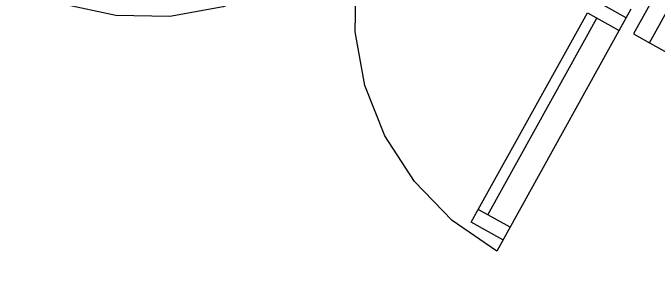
# Model space of a CAD drawing. Header units: metres. Extents: x 2.3 to 42.8, y 0.9 to 31.9.
# Drawn here: x 12.778 to 13.477, y 9.515 to 9.806 of the extents above; entities that cross this region are included whole.
import ezdxf

# ---------------------------------------------------------------- set-up
doc = ezdxf.new("R2010")
doc.units = ezdxf.units.M
doc.layers.add('PARETI_STRUTTURE', color=7, linetype='Continuous')

msp = doc.modelspace()

# ---------------------------------------------------------------- linework, layer by layer
at = {"layer": 'PARETI_STRUTTURE'}
for points in [[(13.30169, 9.54758), (13.25337, 9.581), (13.21251, 9.6232), (13.18066, 9.67254), (13.15905, 9.72717), (13.14851, 9.78495), (13.14945, 9.84368), (13.16182, 9.9011), (13.18517, 9.955), (13.15176, 9.9067), (13.10957, 9.86582), (13.06021, 9.83397), (13.00559, 9.81236), (12.94781, 9.80183), (12.88907, 9.80276), (12.83166, 9.81515), (12.77776, 9.83849)], [(13.44197, 9.80026), (13.40756, 9.81937)], [(13.31615, 9.57366), (13.28173, 9.59277), (13.3999, 9.8056)], [(13.44713, 9.80955), (13.30168, 9.54759)], [(13.39991, 9.8056), (13.43434, 9.78649)], [(13.29206, 9.58703), (13.41023, 9.79987)], [(13.46707, 9.77326), (13.93179, 9.51523)], [(13.27409, 9.579), (13.28174, 9.59276)], [(13.30851, 9.55989), (13.27408, 9.579)]]:
    msp.add_lwpolyline(points, dxfattribs=at)
msp.add_lwpolyline([(13.51485, 9.85932), (13.49764, 9.86887), (13.44985, 9.78282), (13.46707, 9.77326)], close=True, dxfattribs=at)

doc.saveas('drawing.dxf')
